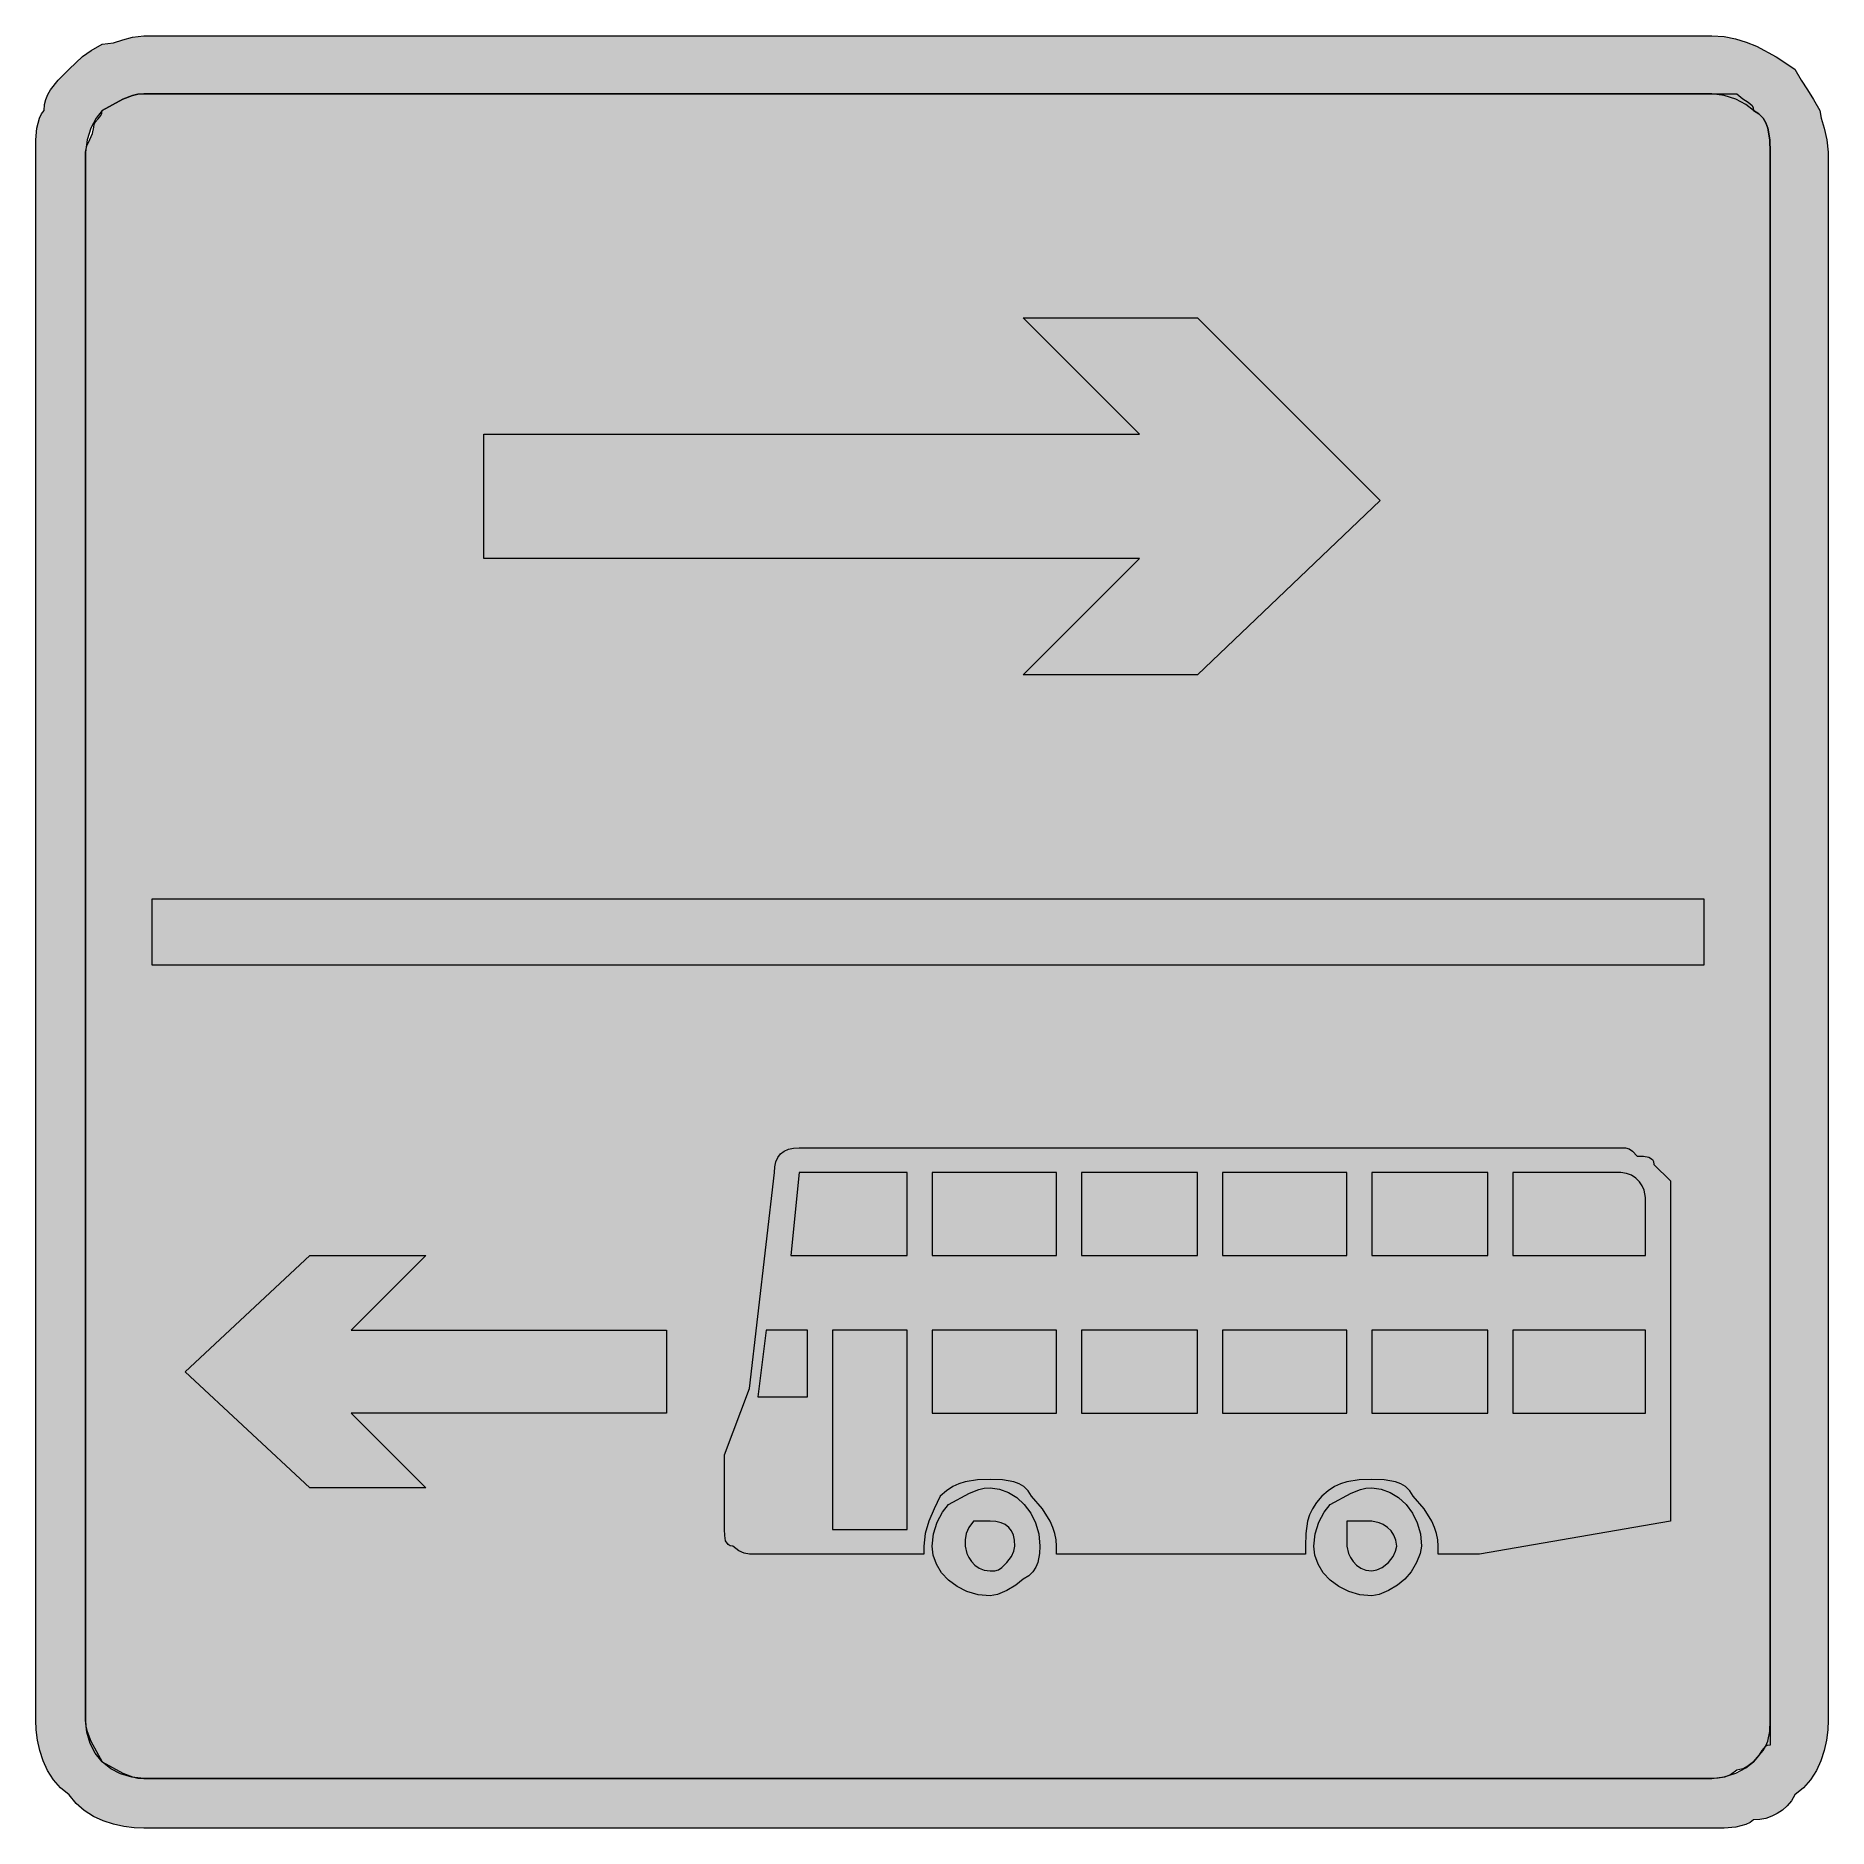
# Model space of a CAD drawing. Header units: metres. Extents: x 154 to 413, y 6 to 265.
import ezdxf

# ---------------------------------------------------------------- set-up
doc = ezdxf.new("R2010")
doc.units = ezdxf.units.M
doc.layers.add('FILL_BLACK_000000', color=7, linetype='Continuous', true_color=0x000000)
doc.layers.add('FILL_WHITE_FFFFFF', color=7, linetype='Continuous', true_color=0xffffff)

msp = doc.modelspace()

# ---------------------------------------------------------------- hatches: boundary and pattern name
at = {"layer": 'FILL_BLACK_000000', "true_color": 0x000000}
h = msp.add_hatch(color=7, dxfattribs=at)
h.dxf.hatch_style = 1
h.paths.add_polyline_path([(153.89, 249.7), (154.02, 251.37), (154.38, 252.81), (154.67, 253.42), (155.07, 253.92), (155.13, 254.77), (155.3, 255.53), (155.58, 256.24), (155.97, 256.92), (157.1, 258.31), (158.67, 259.92), (160.62, 261.72), (161.88, 262.62), (163.47, 263.52), (165.08, 263.71), (166.47, 264.12), (167.86, 264.53), (169.47, 264.72), (396.27, 264.72), (398.02, 264.61), (399.66, 264.31), (401.23, 263.83), (402.72, 263.22), (405.55, 261.68), (408.27, 259.92), (409.17, 258.31), (410.07, 256.92), (410.97, 255.53), (411.87, 253.92), (412.06, 252.81), (412.47, 251.37), (412.88, 249.7), (413.07, 247.92), (413.07, 21.12), (413.01, 19.72), (412.83, 18.25), (412.5, 16.75), (412.02, 15.27), (411.37, 13.84), (410.54, 12.51), (409.51, 11.33), (408.27, 10.32), (407.77, 9.48), (407.16, 8.74), (406.48, 8.13), (405.72, 7.62), (404.91, 7.23), (404.05, 6.94), (403.17, 6.78), (402.27, 6.72), (401.77, 6.32), (401.16, 6.03), (399.72, 5.67), (398.05, 5.54), (396.27, 5.52), (169.47, 5.52), (168.07, 5.58), (166.6, 5.76), (165.1, 6.09), (163.62, 6.57), (162.19, 7.22), (160.86, 8.05), (159.68, 9.08), (158.67, 10.32), (157.43, 11.33), (156.4, 12.51), (155.57, 13.84), (154.92, 15.27), (154.44, 16.75), (154.11, 18.25), (153.93, 19.72), (153.87, 21.12), (153.87, 247.92), (153.89, 249.7)])
h.paths.add_polyline_path([(161.28, 19.51), (161.82, 18.12), (163.47, 15.12), (166.47, 13.47), (167.86, 12.93), (168.62, 12.77), (169.47, 12.72), (396.27, 12.72), (398.05, 12.93), (399.72, 13.47), (401.16, 14.24), (402.27, 15.12), (403.66, 16.73), (404.08, 17.44), (404.37, 18.12), (404.63, 19.51), (404.67, 21.12), (404.67, 247.92), (404.63, 249.7), (404.37, 251.37), (404.08, 252.13), (403.66, 252.81), (403.06, 253.42), (402.27, 253.92), (401.16, 254.8), (399.72, 255.57), (398.05, 256.11), (396.27, 256.32), (169.47, 256.32), (168.62, 256.27), (167.86, 256.11), (166.47, 255.57), (163.47, 253.92), (162.59, 252.81), (161.82, 251.37), (161.28, 249.7), (161.07, 247.92), (161.07, 21.12), (161.12, 20.27), (161.28, 19.51)], flags=16)
h = msp.add_hatch(color=7, dxfattribs=at)
h.dxf.hatch_style = 1
h.paths.add_polyline_path([(296.67, 172.32), (313.47, 189.12), (218.67, 189.12), (218.67, 207.12), (313.47, 207.12), (296.67, 223.92), (321.87, 223.92), (348.27, 197.52), (321.87, 172.32), (296.67, 172.32)])
h = msp.add_hatch(color=7, dxfattribs=at)
h.dxf.hatch_style = 1
h.paths.add_polyline_path([(395.07, 130.32), (170.67, 130.32), (170.67, 139.92), (395.07, 139.92), (395.07, 130.32)])
h = msp.add_hatch(color=7, dxfattribs=at)
h.dxf.hatch_style = 1
h.paths.add_polyline_path([(348.85, 55.88), (347.07, 55.92), (345.27, 55.88), (343.47, 55.62), (342.57, 55.33), (341.67, 54.91), (340.77, 54.31), (339.87, 53.52), (339.08, 52.62), (338.48, 51.72), (338.06, 50.82), (337.77, 49.92), (337.51, 48.12), (337.47, 46.32), (337.47, 45.12), (301.47, 45.12), (301.47, 46.32), (301.41, 47.22), (301.25, 48.12), (300.96, 49.02), (300.57, 49.92), (299.45, 51.72), (297.87, 53.52), (297.37, 54.31), (296.76, 54.91), (296.08, 55.33), (295.32, 55.62), (293.65, 55.88), (291.87, 55.92), (290.07, 55.88), (288.27, 55.62), (287.37, 55.33), (286.47, 54.91), (285.57, 54.31), (284.67, 53.52), (283.79, 51.72), (283.02, 49.92), (282.48, 48.12), (282.27, 46.32), (282.27, 45.12), (257.07, 45.12), (256.32, 45.27), (255.55, 45.63), (254.67, 46.32), (254.27, 46.37), (253.98, 46.53), (253.62, 47.07), (253.49, 47.84), (253.47, 48.72), (253.47, 57.12), (253.47, 58.32), (253.47, 59.52), (257.07, 69.12), (260.67, 100.32), (260.73, 101.16), (260.9, 101.89), (261.18, 102.51), (261.57, 103.02), (262.08, 103.41), (262.7, 103.69), (263.43, 103.86), (264.27, 103.92), (383.07, 103.92), (383.78, 103.9), (384.27, 103.77), (384.76, 103.41), (385.47, 102.72), (386.35, 102.7), (387.12, 102.57), (387.66, 102.21), (387.82, 101.92), (387.87, 101.52), (390.27, 99.12), (390.27, 96.72), (390.27, 49.92), (362.67, 45.12), (356.67, 45.12), (356.67, 46.32), (356.61, 47.22), (356.45, 48.12), (356.16, 49.02), (355.77, 49.92), (354.65, 51.72), (353.07, 53.52), (352.57, 54.31), (351.96, 54.91), (351.28, 55.33), (350.52, 55.62), (348.85, 55.88)])
h.paths.add_polyline_path([(386.45, 97.79), (386.16, 98.39), (385.77, 98.97), (385.26, 99.5), (384.65, 99.93), (383.91, 100.21), (383.07, 100.32), (367.47, 100.32), (367.47, 88.32), (386.67, 88.32), (386.67, 96.72), (386.45, 97.79)], flags=16)
h.paths.add_polyline_path([(363.87, 100.32), (347.07, 100.32), (347.07, 88.32), (363.87, 88.32), (363.87, 100.32)], flags=16)
h.paths.add_polyline_path([(325.47, 88.32), (343.47, 88.32), (343.47, 100.32), (325.47, 100.32), (325.47, 88.32)], flags=16)
h.paths.add_polyline_path([(305.07, 100.32), (305.07, 88.32), (321.87, 88.32), (321.87, 100.32), (305.07, 100.32)], flags=16)
h.paths.add_polyline_path([(301.47, 100.32), (283.47, 100.32), (283.47, 88.32), (301.47, 88.32), (301.47, 100.32)], flags=16)
h.paths.add_polyline_path([(279.87, 88.32), (279.87, 100.32), (264.27, 100.32), (263.07, 88.32), (279.87, 88.32)], flags=16)
h.paths.add_polyline_path([(258.27, 67.92), (265.47, 67.92), (265.47, 77.52), (259.47, 77.52), (258.27, 67.92)], flags=16)
h.paths.add_polyline_path([(269.07, 77.52), (269.07, 48.72), (279.87, 48.72), (279.87, 77.52), (269.07, 77.52)], flags=16)
h.paths.add_polyline_path([(301.47, 77.52), (283.47, 77.52), (283.47, 65.52), (301.47, 65.52), (301.47, 77.52)], flags=16)
h.paths.add_polyline_path([(305.07, 65.52), (321.87, 65.52), (321.87, 77.52), (305.07, 77.52), (305.07, 65.52)], flags=16)
h.paths.add_polyline_path([(325.47, 77.52), (325.47, 65.52), (343.47, 65.52), (343.47, 77.52), (325.47, 77.52)], flags=16)
h.paths.add_polyline_path([(363.87, 77.52), (347.07, 77.52), (347.07, 65.52), (363.87, 65.52), (363.87, 77.52)], flags=16)
h.paths.add_polyline_path([(386.67, 65.52), (386.67, 77.52), (367.47, 77.52), (367.47, 65.52), (386.67, 65.52)], flags=16)
h = msp.add_hatch(color=7, dxfattribs=at)
h.dxf.hatch_style = 1
h.paths.add_polyline_path([(210.27, 88.32), (199.47, 77.52), (245.07, 77.52), (245.07, 65.52), (199.47, 65.52), (210.27, 54.72), (193.47, 54.72), (175.47, 71.52), (193.47, 88.32), (210.27, 88.32)])
h = msp.add_hatch(color=7, dxfattribs=at)
h.dxf.hatch_style = 1
h.paths.add_polyline_path([(298.77, 43.92), (298.48, 43.25), (298.06, 42.61), (297.46, 42.02), (296.67, 41.52), (295.58, 40.64), (294.27, 39.87), (292.96, 39.33), (291.87, 39.12), (290.13, 39.28), (288.53, 39.74), (287.1, 40.45), (285.87, 41.37), (284.86, 42.46), (284.11, 43.68), (283.63, 44.98), (283.47, 46.32), (283.68, 48.1), (284.22, 49.77), (284.99, 51.21), (285.87, 52.32), (288.87, 53.97), (290.26, 54.51), (291.02, 54.67), (291.87, 54.72), (293.21, 54.56), (294.51, 54.08), (295.73, 53.33), (296.82, 52.32), (297.74, 51.09), (298.45, 49.66), (298.91, 48.06), (299.07, 46.32), (299.03, 45.23), (298.77, 43.92)])
h.paths.add_polyline_path([(295.25, 47.89), (294.96, 48.51), (294.57, 49.02), (294.06, 49.41), (293.45, 49.69), (292.71, 49.86), (291.87, 49.92), (289.47, 49.92), (288.78, 49.02), (288.42, 48.12), (288.29, 47.22), (288.27, 46.32), (288.5, 45.25), (288.78, 44.65), (289.17, 44.07), (289.68, 43.54), (290.3, 43.11), (291.03, 42.83), (291.87, 42.72), (292.58, 42.74), (293.07, 42.87), (293.56, 43.23), (294.27, 43.92), (294.96, 44.8), (295.32, 45.57), (295.47, 46.32), (295.41, 47.16), (295.25, 47.89)], flags=16)
h = msp.add_hatch(color=7, dxfattribs=at)
h.dxf.hatch_style = 1
h.paths.add_polyline_path([(353.52, 43.92), (352.75, 42.61), (351.87, 41.52), (350.78, 40.64), (349.47, 39.87), (348.16, 39.33), (347.07, 39.12), (345.33, 39.28), (343.73, 39.74), (342.3, 40.45), (341.07, 41.37), (340.06, 42.46), (339.31, 43.68), (338.83, 44.98), (338.67, 46.32), (338.88, 48.1), (339.42, 49.77), (340.19, 51.21), (341.07, 52.32), (344.07, 53.97), (345.46, 54.51), (346.22, 54.67), (347.07, 54.72), (348.41, 54.56), (349.71, 54.08), (350.93, 53.33), (352.02, 52.32), (352.94, 51.09), (353.65, 49.66), (354.11, 48.06), (354.27, 46.32), (354.06, 45.23), (353.52, 43.92)])
h.paths.add_polyline_path([(350.28, 47.89), (349.85, 48.51), (349.32, 49.02), (348.74, 49.41), (348.14, 49.69), (347.07, 49.92), (343.47, 49.92), (343.47, 46.32), (343.7, 45.25), (343.98, 44.65), (344.37, 44.07), (344.88, 43.54), (345.5, 43.11), (346.23, 42.83), (347.07, 42.72), (347.82, 42.87), (348.59, 43.23), (349.47, 43.92), (350.16, 44.8), (350.52, 45.57), (350.67, 46.32), (350.56, 47.16), (350.28, 47.89)], flags=16)
at = {"layer": 'FILL_WHITE_FFFFFF', "true_color": 0xffffff}
h = msp.add_hatch(color=7, dxfattribs=at)
h.dxf.hatch_style = 1
h.paths.add_polyline_path([(167.73, 12.88), (166.13, 13.36), (164.7, 14.11), (163.47, 15.12), (162.46, 16.35), (161.71, 17.78), (161.23, 19.38), (161.07, 21.12), (161.07, 247.92), (161.26, 248.82), (161.67, 249.72), (162.08, 250.62), (162.27, 251.52), (162.32, 251.92), (162.46, 252.23), (162.87, 252.72), (163.28, 253.21), (163.42, 253.52), (163.47, 253.92), (166.47, 255.57), (167.86, 256.11), (168.62, 256.27), (169.47, 256.32), (396.27, 256.32), (399.87, 256.32), (400.75, 255.61), (401.52, 255.12), (402.06, 254.63), (402.22, 254.32), (402.27, 253.92), (403.06, 253.42), (403.66, 252.81), (404.08, 252.13), (404.37, 251.37), (404.63, 249.7), (404.67, 247.92), (404.67, 21.12), (404.67, 17.52), (404.27, 17.47), (403.96, 17.31), (403.47, 16.77), (402.98, 16), (402.27, 15.12), (401.52, 14.52), (400.75, 14.11), (399.87, 13.92), (398.97, 13.23), (398.07, 12.87), (397.17, 12.74), (396.27, 12.72), (169.47, 12.72), (167.73, 12.88)])

# ---------------------------------------------------------------- linework, layer by layer
at = {"layer": 'FILL_BLACK_000000', "lineweight": 0, "true_color": 0x000000}
for points in [[(153.89, 249.7), (154.02, 251.37), (154.38, 252.81), (154.67, 253.42), (155.07, 253.92), (155.13, 254.77), (155.3, 255.53), (155.58, 256.24), (155.97, 256.92), (157.1, 258.31), (158.67, 259.92), (160.62, 261.72), (161.88, 262.62), (163.47, 263.52), (165.08, 263.71), (166.47, 264.12), (167.86, 264.53), (169.47, 264.72), (396.27, 264.72), (398.02, 264.61), (399.66, 264.31), (401.23, 263.83), (402.72, 263.22), (405.55, 261.68), (408.27, 259.92), (409.17, 258.31), (410.07, 256.92), (410.97, 255.53), (411.87, 253.92), (412.06, 252.81), (412.47, 251.37), (412.88, 249.7), (413.07, 247.92), (413.07, 21.12), (413.01, 19.72), (412.83, 18.25), (412.5, 16.75), (412.02, 15.27), (411.37, 13.84), (410.54, 12.51), (409.51, 11.33), (408.27, 10.32), (407.77, 9.48), (407.16, 8.74), (406.48, 8.13), (405.72, 7.62), (404.91, 7.23), (404.05, 6.94), (403.17, 6.78), (402.27, 6.72), (401.77, 6.32), (401.16, 6.03), (399.72, 5.67), (398.05, 5.54), (396.27, 5.52), (169.47, 5.52), (168.07, 5.58), (166.6, 5.76), (165.1, 6.09), (163.62, 6.57), (162.19, 7.22), (160.86, 8.05), (159.68, 9.08), (158.67, 10.32), (157.43, 11.33), (156.4, 12.51), (155.57, 13.84), (154.92, 15.27), (154.44, 16.75), (154.11, 18.25), (153.93, 19.72), (153.87, 21.12), (153.87, 247.92)], [(161.28, 19.51), (161.82, 18.12), (163.47, 15.12), (166.47, 13.47), (167.86, 12.93), (168.62, 12.77), (169.47, 12.72), (396.27, 12.72), (398.05, 12.93), (399.72, 13.47), (401.16, 14.24), (402.27, 15.12), (403.66, 16.73), (404.08, 17.44), (404.37, 18.12), (404.63, 19.51), (404.67, 21.12), (404.67, 247.92), (404.63, 249.7), (404.37, 251.37), (404.08, 252.13), (403.66, 252.81), (403.06, 253.42), (402.27, 253.92), (401.16, 254.8), (399.72, 255.57), (398.05, 256.11), (396.27, 256.32), (169.47, 256.32), (168.62, 256.27), (167.86, 256.11), (166.47, 255.57), (163.47, 253.92), (162.59, 252.81), (161.82, 251.37), (161.28, 249.7), (161.07, 247.92), (161.07, 21.12), (161.12, 20.27)], [(296.67, 172.32), (313.47, 189.12), (218.67, 189.12), (218.67, 207.12), (313.47, 207.12), (296.67, 223.92), (321.87, 223.92), (348.27, 197.52), (321.87, 172.32)], [(395.07, 130.32), (170.67, 130.32), (170.67, 139.92), (395.07, 139.92)], [(348.85, 55.88), (347.07, 55.92), (345.27, 55.88), (343.47, 55.62), (342.57, 55.33), (341.67, 54.91), (340.77, 54.31), (339.87, 53.52), (339.08, 52.62), (338.48, 51.72), (338.06, 50.82), (337.77, 49.92), (337.51, 48.12), (337.47, 46.32), (337.47, 45.12), (301.47, 45.12), (301.47, 46.32), (301.41, 47.22), (301.25, 48.12), (300.96, 49.02), (300.57, 49.92), (299.45, 51.72), (297.87, 53.52), (297.37, 54.31), (296.76, 54.91), (296.08, 55.33), (295.32, 55.62), (293.65, 55.88), (291.87, 55.92), (290.07, 55.88), (288.27, 55.62), (287.37, 55.33), (286.47, 54.91), (285.57, 54.31), (284.67, 53.52), (283.79, 51.72), (283.02, 49.92), (282.48, 48.12), (282.27, 46.32), (282.27, 45.12), (257.07, 45.12), (256.32, 45.27), (255.55, 45.63), (254.67, 46.32), (254.27, 46.37), (253.98, 46.53), (253.62, 47.07), (253.49, 47.84), (253.47, 48.72), (253.47, 57.12), (253.47, 58.32), (253.47, 59.52), (257.07, 69.12), (260.67, 100.32), (260.73, 101.16), (260.9, 101.89), (261.18, 102.51), (261.57, 103.02), (262.08, 103.41), (262.7, 103.69), (263.43, 103.86), (264.27, 103.92), (383.07, 103.92), (383.78, 103.9), (384.27, 103.77), (384.76, 103.41), (385.47, 102.72), (386.35, 102.7), (387.12, 102.57), (387.66, 102.21), (387.82, 101.92), (387.87, 101.52), (390.27, 99.12), (390.27, 96.72), (390.27, 49.92), (362.67, 45.12), (356.67, 45.12), (356.67, 46.32), (356.61, 47.22), (356.45, 48.12), (356.16, 49.02), (355.77, 49.92), (354.65, 51.72), (353.07, 53.52), (352.57, 54.31), (351.96, 54.91), (351.28, 55.33), (350.52, 55.62)], [(279.87, 88.32), (279.87, 100.32), (264.27, 100.32), (263.07, 88.32)], [(301.47, 100.32), (283.47, 100.32), (283.47, 88.32), (301.47, 88.32)], [(305.07, 100.32), (305.07, 88.32), (321.87, 88.32), (321.87, 100.32)], [(325.47, 88.32), (343.47, 88.32), (343.47, 100.32), (325.47, 100.32)], [(363.87, 100.32), (347.07, 100.32), (347.07, 88.32), (363.87, 88.32)], [(386.45, 97.79), (386.16, 98.39), (385.77, 98.97), (385.26, 99.5), (384.65, 99.93), (383.91, 100.21), (383.07, 100.32), (367.47, 100.32), (367.47, 88.32), (386.67, 88.32), (386.67, 96.72)], [(210.27, 88.32), (199.47, 77.52), (245.07, 77.52), (245.07, 65.52), (199.47, 65.52), (210.27, 54.72), (193.47, 54.72), (175.47, 71.52), (193.47, 88.32)], [(258.27, 67.92), (265.47, 67.92), (265.47, 77.52), (259.47, 77.52)], [(269.07, 77.52), (269.07, 48.72), (279.87, 48.72), (279.87, 77.52)], [(301.47, 77.52), (283.47, 77.52), (283.47, 65.52), (301.47, 65.52)], [(305.07, 65.52), (321.87, 65.52), (321.87, 77.52), (305.07, 77.52)], [(325.47, 77.52), (325.47, 65.52), (343.47, 65.52), (343.47, 77.52)], [(363.87, 77.52), (347.07, 77.52), (347.07, 65.52), (363.87, 65.52)], [(386.67, 65.52), (386.67, 77.52), (367.47, 77.52), (367.47, 65.52)], [(298.77, 43.92), (298.48, 43.25), (298.06, 42.61), (297.46, 42.02), (296.67, 41.52), (295.58, 40.64), (294.27, 39.87), (292.96, 39.33), (291.87, 39.12), (290.13, 39.28), (288.53, 39.74), (287.1, 40.45), (285.87, 41.37), (284.86, 42.46), (284.11, 43.68), (283.63, 44.98), (283.47, 46.32), (283.68, 48.1), (284.22, 49.77), (284.99, 51.21), (285.87, 52.32), (288.87, 53.97), (290.26, 54.51), (291.02, 54.67), (291.87, 54.72), (293.21, 54.56), (294.51, 54.08), (295.73, 53.33), (296.82, 52.32), (297.74, 51.09), (298.45, 49.66), (298.91, 48.06), (299.07, 46.32), (299.03, 45.23)], [(353.52, 43.92), (352.75, 42.61), (351.87, 41.52), (350.78, 40.64), (349.47, 39.87), (348.16, 39.33), (347.07, 39.12), (345.33, 39.28), (343.73, 39.74), (342.3, 40.45), (341.07, 41.37), (340.06, 42.46), (339.31, 43.68), (338.83, 44.98), (338.67, 46.32), (338.88, 48.1), (339.42, 49.77), (340.19, 51.21), (341.07, 52.32), (344.07, 53.97), (345.46, 54.51), (346.22, 54.67), (347.07, 54.72), (348.41, 54.56), (349.71, 54.08), (350.93, 53.33), (352.02, 52.32), (352.94, 51.09), (353.65, 49.66), (354.11, 48.06), (354.27, 46.32), (354.06, 45.23)], [(295.25, 47.89), (294.96, 48.51), (294.57, 49.02), (294.06, 49.41), (293.45, 49.69), (292.71, 49.86), (291.87, 49.92), (289.47, 49.92), (288.78, 49.02), (288.42, 48.12), (288.29, 47.22), (288.27, 46.32), (288.5, 45.25), (288.78, 44.65), (289.17, 44.07), (289.68, 43.54), (290.3, 43.11), (291.03, 42.83), (291.87, 42.72), (292.58, 42.74), (293.07, 42.87), (293.56, 43.23), (294.27, 43.92), (294.96, 44.8), (295.32, 45.57), (295.47, 46.32), (295.41, 47.16)], [(350.28, 47.89), (349.85, 48.51), (349.32, 49.02), (348.74, 49.41), (348.14, 49.69), (347.07, 49.92), (343.47, 49.92), (343.47, 46.32), (343.7, 45.25), (343.98, 44.65), (344.37, 44.07), (344.88, 43.54), (345.5, 43.11), (346.23, 42.83), (347.07, 42.72), (347.82, 42.87), (348.59, 43.23), (349.47, 43.92), (350.16, 44.8), (350.52, 45.57), (350.67, 46.32), (350.56, 47.16)]]:
    msp.add_lwpolyline(points, close=True, dxfattribs=at)
at = {"layer": 'FILL_WHITE_FFFFFF', "lineweight": 0, "true_color": 0xffffff}
msp.add_lwpolyline([(167.73, 12.88), (166.13, 13.36), (164.7, 14.11), (163.47, 15.12), (162.46, 16.35), (161.71, 17.78), (161.23, 19.38), (161.07, 21.12), (161.07, 247.92), (161.26, 248.82), (161.67, 249.72), (162.08, 250.62), (162.27, 251.52), (162.32, 251.92), (162.46, 252.23), (162.87, 252.72), (163.28, 253.21), (163.42, 253.52), (163.47, 253.92), (166.47, 255.57), (167.86, 256.11), (168.62, 256.27), (169.47, 256.32), (396.27, 256.32), (399.87, 256.32), (400.75, 255.61), (401.52, 255.12), (402.06, 254.63), (402.22, 254.32), (402.27, 253.92), (403.06, 253.42), (403.66, 252.81), (404.08, 252.13), (404.37, 251.37), (404.63, 249.7), (404.67, 247.92), (404.67, 21.12), (404.67, 17.52), (404.27, 17.47), (403.96, 17.31), (403.47, 16.77), (402.98, 16), (402.27, 15.12), (401.52, 14.52), (400.75, 14.11), (399.87, 13.92), (398.97, 13.23), (398.07, 12.87), (397.17, 12.74), (396.27, 12.72), (169.47, 12.72)], close=True, dxfattribs=at)

doc.saveas('drawing.dxf')
